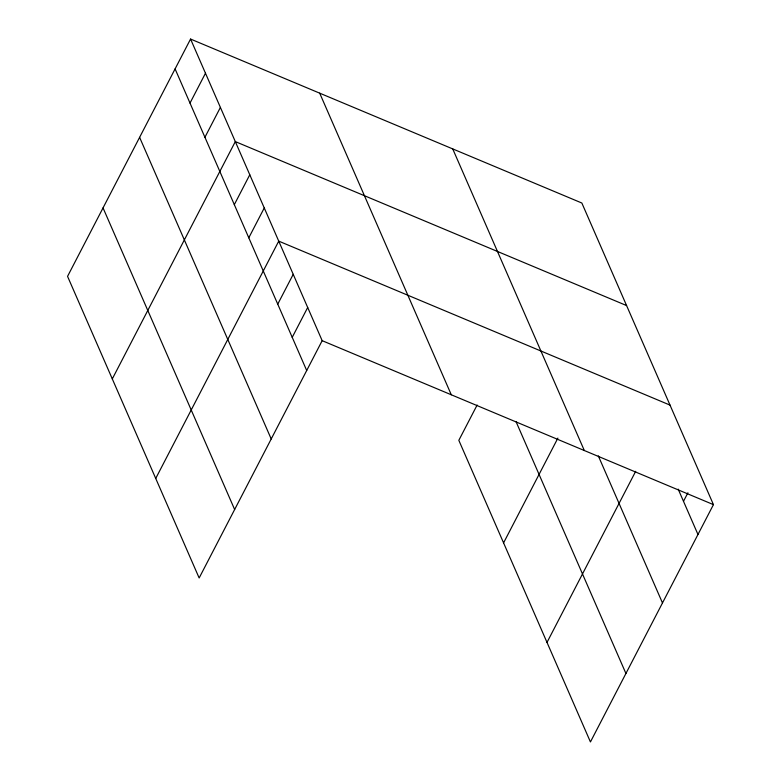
<?xml version="1.0" encoding="UTF-8"?>
<svg xmlns="http://www.w3.org/2000/svg" width="781" height="781" viewBox="0 0 781 781"><rect width="100%" height="100%" fill="white"/><g stroke="black" fill="none" stroke-linecap="round" stroke-linejoin="round"><path stroke-width="1.17" d="M190.564 39.05L67.556 276.367L199.155 577.979L322.172 340.672L190.564 39.05L581.845 203.021L713.443 504.633L590.436 741.95L458.828 440.328L477.132 405.036M190.008 103.082L205.481 73.229M204.925 137.271L220.398 107.417M112.298 378.912L235.315 141.595L626.587 305.566M234.32 204.632L249.783 174.778M248.788 237.805L264.261 207.951M155.731 478.45L278.739 241.134L670.02 405.105M277.743 304.16L293.217 274.316M292.221 337.343L307.694 307.489M503.579 542.883L557.898 438.082M547.003 642.412L635.685 471.324M683.492 501.314L687.915 492.782M322.172 340.672L713.443 504.633M678.181 489.14L697.97 534.487M598.305 455.86L662.483 602.952M452.726 148.907L584.325 450.53M515.968 421.486L625.923 673.486M319.693 93.164L451.291 394.776M175.09 68.904L306.699 370.516M139.604 137.358L271.212 438.981M103.043 207.902L234.642 509.515"/></g></svg>
